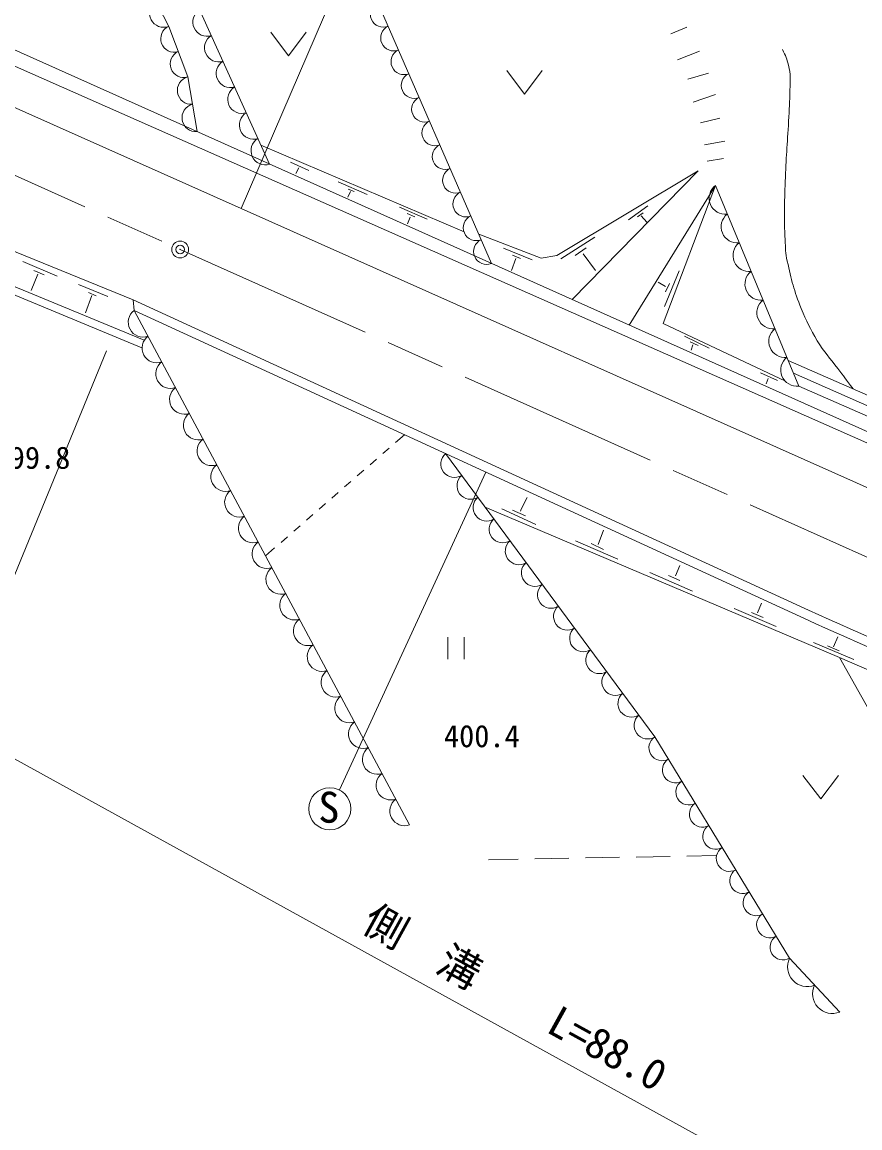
# Model space of a CAD drawing. Units: millimetres on the paper. Extents: x 40 to 680, y 20 to 380.
# Drawn here: x 358.9 to 408.6, y 244.2 to 309.7 of the extents above; entities that cross this region are included whole.
import ezdxf
from ezdxf.enums import TextEntityAlignment as Align

# ---------------------------------------------------------------- set-up
doc = ezdxf.new("R2010")
doc.units = ezdxf.units.MM
doc.header["$PDMODE"] = 32
doc.header["$PDSIZE"] = 0.5
doc.linetypes.add('CHAIN', pattern=[18.5, 12, -1.5, 3.5, -1.5])
for name, color, linetype, lineweight in [('M-BGD', 7, 'Continuous', 13), ('M-BMK', 2, 'CHAIN', 13), ('M-BMK-SRVR', 3, 'Continuous', 13), ('M-STR-HTXT', 7, 'Continuous', 13)]:
    doc.layers.add(name, color=color, linetype=linetype, lineweight=lineweight)
doc.styles.add('ＭＳ ゴシック', font='')
doc.styles.get('ＭＳ ゴシック').set_extended_font_data('MS Gothic')

msp = doc.modelspace()

# ---------------------------------------------------------------- linework, layer by layer
at = {"layer": 'M-BGD'}
for p, q in [((371.908, 298.705), (381.389, 320.666)), ((375.731, 320.743), (386.739, 295.454)), ((398.303, 309.442), (397.357, 309.047)), ((424.842, 278.402), (356.151, 309.143)), ((373.674, 309.153), (374.724, 307.753)), ((374.724, 307.753), (375.774, 309.153)), ((424.625, 277.889), (355.825, 308.328)), ((399.059, 308.037), (397.758, 307.524)), ((371.908, 298.705), (353.3, 306.992)), ((387.651, 306.89), (388.701, 305.49)), ((388.701, 305.49), (389.751, 306.89)), ((399.598, 306.722), (398.376, 306.367)), ((400.006, 305.46), (398.691, 305.013)), ((400.262, 304.053), (399.122, 303.79)), ((365.52, 293.299), (340.681, 303.393)), ((400.567, 302.705), (399.348, 302.477)), ((373.09, 302.463), (385.116, 297.319)), ((374.844, 301.455), (375.919, 300.96)), ((400.479, 301.662), (399.506, 301.504)), ((375.323, 301.112), (375.16, 300.781)), ((390.608, 295.928), (398.973, 300.934)), ((398.973, 300.934), (391.512, 293.318)), ((342.46, 300.202), (366.039, 290.452)), ((342.639, 300.634), (366.176, 290.902)), ((377.653, 300.296), (379.379, 299.533)), ((394.895, 291.804), (399.999, 300.071)), ((399.999, 300.071), (396.915, 291.895)), ((399.999, 300.071), (404.944, 288.19)), ((378.385, 299.716), (378.225, 299.378)), ((378.245, 299.861), (378.607, 299.709)), ((381.299, 298.776), (382.935, 298.074)), ((394.86, 298.036), (396.006, 298.865)), ((371.908, 298.705), (423.449, 275.723)), ((381.755, 298.402), (382.21, 298.209)), ((381.93, 298.197), (381.772, 297.8)), ((395.38, 298.205), (395.731, 298.456)), ((395.608, 298.281), (395.951, 297.895)), ((385.985, 297.188), (389.675, 295.757)), ((390.851, 295.72), (392.855, 297)), ((387.458, 296.351), (389.153, 295.662)), ((391.704, 295.919), (392.358, 296.374)), ((358.987, 295.563), (361.021, 294.702)), ((388.186, 295.736), (387.929, 295.027)), ((387.976, 295.934), (388.451, 295.751)), ((389.675, 295.757), (390.608, 295.928)), ((392.165, 296.012), (392.902, 295.042)), ((359.88, 294.807), (359.474, 293.841)), ((359.63, 295.037), (360.242, 294.78)), ((397.847, 295.022), (396.992, 292.895)), ((362.281, 294.211), (364.017, 293.486)), ((397.054, 294.078), (396.607, 294.35)), ((397.282, 294.271), (397.045, 293.762)), ((363.064, 293.556), (362.696, 292.516)), ((362.871, 293.738), (363.321, 293.539)), ((365.52, 293.299), (405.512, 274.907)), ((365.586, 292.667), (405.284, 274.41)), ((396.915, 291.895), (404.153, 288.484)), ((398.166, 291.136), (399.627, 290.44)), ((398.505, 290.808), (398.99, 290.592)), ((398.675, 290.627), (398.558, 290.312)), ((430.465, 278.181), (404.313, 289.706)), ((402.683, 288.974), (403.688, 288.524)), ((429.735, 277.882), (404.629, 288.946)), ((403.127, 288.641), (403.016, 288.326)), ((445.719, 270.221), (404.944, 288.19)), ((381.056, 284.843), (381.588, 285.307)), ((380.302, 284.185), (380.679, 284.514)), ((379.549, 283.528), (379.925, 283.856)), ((386.4, 283.094), (377.736, 264.269)), ((378.795, 282.87), (379.172, 283.199)), ((378.042, 282.212), (378.419, 282.541)), ((377.288, 281.555), (377.665, 281.884)), ((376.535, 280.897), (376.912, 281.226)), ((388.5, 280.893), (388.859, 281.586)), ((375.781, 280.24), (376.158, 280.569)), ((407.352, 272.106), (386.367, 281.018)), ((387.351, 280.911), (389.376, 279.99)), ((387.991, 280.841), (388.763, 280.499)), ((388.465, 280.779), (388.5, 280.893)), ((375.028, 279.582), (375.405, 279.911)), ((374.275, 278.925), (374.651, 279.254)), ((393.066, 278.807), (393.373, 279.649)), ((373.365, 278.131), (373.898, 278.596)), ((391.708, 279.026), (394.214, 277.931)), ((392.637, 278.851), (393.382, 278.509)), ((396.115, 277.132), (398.648, 276.036)), ((397.649, 276.948), (397.886, 277.553)), ((397.219, 276.965), (397.895, 276.658)), ((402.505, 274.748), (402.741, 275.317)), ((401.12, 275.002), (403.6, 273.933)), ((402.145, 274.765), (402.838, 274.467)), ((384.154, 273.311), (384.154, 272.011)), ((385.129, 272.011), (385.129, 273.311)), ((407.006, 272.744), (407.263, 273.34)), ((405.814, 272.995), (408.198, 271.978)), ((406.638, 272.802), (407.327, 272.498)), ((417.697, 267.585), (407.352, 272.106)), ((407.352, 272.106), (411.481, 264.747)), ((405.189, 265.123), (406.239, 263.723)), ((406.239, 263.723), (407.289, 265.123)), ((386.561, 260.12), (388.317, 260.153)), ((389.317, 260.172), (391.316, 260.21)), ((392.316, 260.229), (394.316, 260.267)), ((395.316, 260.286), (397.315, 260.324)), ((398.315, 260.343), (400.071, 260.376))]:
    msp.add_line(p, q, dxfattribs=at)
for points in [[(362.795, 324.22), (368.085, 313.526), (373.601, 301.334)], [(361.557, 321.291), (367.626, 309.498), (368.751, 306.5), (369.3, 303.259)], [(365.52, 293.299), (365.586, 292.667), (381.894, 262.195)], [(384.027, 284.186), (396.422, 267.405), (404.393, 254.289), (407.363, 251.101)]]:
    msp.add_lwpolyline(points, dxfattribs=at)
msp.add_circle((377.165, 263.143), 1.25, dxfattribs=at)
for centre, radius, start, end in [((367.321, 310.273), 0.833, 122.95864, 291.50497), ((380.333, 310.213), 0.766, 114.74408, 292.30368), ((369.892, 309.754), 0.841, 120.57519, 288.11061), ((367.956, 308.767), 0.802, 114.27857, 286.83352), ((380.944, 308.808), 0.766, 114.74408, 292.30368), ((370.581, 308.23), 0.841, 120.57519, 288.11061), ((368.518, 307.268), 0.802, 114.27857, 286.83352), ((381.556, 307.403), 0.766, 114.74408, 292.30368), ((371.271, 306.706), 0.841, 120.57519, 288.11061), ((382.167, 305.998), 0.766, 114.74408, 292.30368), ((368.962, 305.702), 0.825, 104.85088, 274.37812), ((371.96, 305.182), 0.841, 120.57519, 288.11061), ((382.779, 304.593), 0.766, 114.74408, 292.30368), ((369.237, 304.082), 0.825, 104.85088, 274.37812), ((372.65, 303.658), 0.841, 120.57519, 288.11061), ((383.39, 303.188), 0.766, 114.74408, 292.30368), ((373.339, 302.134), 0.841, 120.57519, 288.11061), ((384.002, 301.783), 0.766, 114.74408, 292.30368), ((384.614, 300.378), 0.766, 114.74408, 292.30368), ((400.586, 299.319), 0.953, 128.0135, 277.18195), ((385.225, 298.973), 0.766, 114.74408, 292.30368), ((385.837, 297.568), 0.766, 114.74408, 292.30368), ((401.293, 297.622), 0.953, 128.0135, 277.18195), ((386.448, 296.163), 0.766, 114.74408, 292.30368), ((401.999, 295.925), 0.953, 128.0135, 277.18195), ((402.705, 294.228), 0.953, 128.0135, 277.18195), ((403.412, 292.531), 0.953, 128.0135, 277.18195), ((366.102, 291.963), 0.873, 126.23677, 290.07358), ((404.118, 290.834), 0.953, 128.0135, 277.18195), ((366.917, 290.439), 0.873, 126.23677, 290.07358), ((367.733, 288.916), 0.873, 126.23677, 290.07358), ((404.825, 289.136), 0.953, 128.0135, 277.18195), ((368.548, 287.392), 0.873, 126.23677, 290.07358), ((369.363, 285.869), 0.873, 126.23677, 290.07358), ((370.179, 284.345), 0.873, 126.23677, 290.07358), ((384.548, 283.572), 0.804, 130.31538, 302.58417), ((370.994, 282.821), 0.873, 126.23677, 290.07358), ((385.501, 282.282), 0.804, 130.31538, 302.58417), ((371.81, 281.298), 0.873, 126.23677, 290.07358), ((386.454, 280.991), 0.804, 130.31538, 302.58417), ((372.625, 279.774), 0.873, 126.23677, 290.07358), ((387.408, 279.7), 0.804, 130.31538, 302.58417), ((373.44, 278.251), 0.873, 126.23677, 290.07358), ((388.361, 278.409), 0.804, 130.31538, 302.58417), ((374.256, 276.727), 0.873, 126.23677, 290.07358), ((389.315, 277.118), 0.804, 130.31538, 302.58417), ((375.071, 275.204), 0.873, 126.23677, 290.07358), ((390.268, 275.827), 0.804, 130.31538, 302.58417), ((391.222, 274.537), 0.804, 130.31538, 302.58417), ((696.107, 922.349), 709.667, 245.82777, 247.57897), ((375.887, 273.68), 0.873, 126.23677, 290.07358), ((392.175, 273.246), 0.804, 130.31538, 302.58417), ((689.335, 904.186), 690.871, 245.72289, 247.5364), ((376.702, 272.157), 0.873, 126.23677, 290.07358), ((393.128, 271.955), 0.804, 130.31538, 302.58417), ((377.517, 270.633), 0.873, 126.23677, 290.07358), ((394.082, 270.664), 0.804, 130.31538, 302.58417), ((395.035, 269.373), 0.804, 130.31538, 302.58417), ((378.333, 269.109), 0.873, 126.23677, 290.07358), ((395.989, 268.082), 0.804, 130.31538, 302.58417), ((379.148, 267.586), 0.873, 126.23677, 290.07358), ((396.835, 266.758), 0.768, 122.6014, 299.97561), ((379.964, 266.062), 0.873, 126.23677, 290.07358), ((397.632, 265.446), 0.768, 122.6014, 299.97561), ((380.779, 264.539), 0.873, 126.23677, 290.07358), ((398.429, 264.135), 0.768, 122.6014, 299.97561), ((381.594, 263.015), 0.873, 126.23677, 290.07358), ((399.227, 262.823), 0.768, 122.6014, 299.97561), ((400.024, 261.512), 0.768, 122.6014, 299.97561), ((400.821, 260.2), 0.768, 122.6014, 299.97561), ((401.618, 258.889), 0.768, 122.6014, 299.97561), ((402.415, 257.577), 0.768, 122.6014, 299.97561), ((403.212, 256.266), 0.768, 122.6014, 299.97561), ((404.009, 254.954), 0.768, 122.6014, 299.97561), ((405.44, 253.776), 1.166, 153.89196, 292.06531), ((406.925, 252.182), 1.166, 153.89196, 292.06531)]:
    msp.add_arc(centre, radius, start, end, dxfattribs=at)
msp.add_open_spline([(403.972, 308.134), (404.171, 307.738), (404.231, 307.581), (404.331, 307.205), (404.48, 306.646), (404.423, 306.306), (404.419, 305.728), (404.414, 305.002), (404.373, 304.597), (404.337, 303.873), (404.267, 302.481), (404.179, 301.703), (404.137, 300.31), (404.097, 298.959), (404.056, 298.2), (404.133, 296.851), (404.161, 296.356), (404.146, 296.072), (404.256, 295.589), (404.508, 294.475), (404.651, 293.842), (405.085, 292.786), (405.402, 292.014), (405.61, 291.59), (406.034, 290.871), (406.441, 290.182), (406.781, 289.87), (407.257, 289.227), (407.607, 288.754), (407.717, 288.605), (408.152, 288.014)], degree=3, knots=[0, 0, 0, 0, 1, 1, 1, 2, 2, 2, 3, 3, 3, 4, 4, 4, 5, 5, 5, 6, 6, 6, 7, 7, 7, 8, 8, 8, 9, 9, 9, 10, 10, 10, 10], dxfattribs=at)
at = {"layer": 'M-BMK'}
for p, q in [((351.697, 303.722), (368.302, 296.28)), ((368.302, 296.28), (422.777, 271.866))]:
    msp.add_line(p, q, dxfattribs=at)
at = {"layer": 'M-BMK-SRVR'}
msp.add_circle((368.302, 296.28), 0.5, dxfattribs=at)
msp.add_point((368.302, 296.28), dxfattribs=at)
at = {"layer": 'M-STR-HTXT'}
for p, q in [((363.947, 290.278), (354.666, 267.669)), ((354.845, 268.107), (434.804, 224.024))]:
    msp.add_line(p, q, dxfattribs=at)

# ---------------------------------------------------------------- texts
at = {"layer": 'M-BGD', "style": 'ＭＳ ゴシック'}
for s, height, p in [('399.8', 1.32, (357.311, 282.889)), ('400.4', 1.32, (383.925, 266.395)), ('S', 1.833, (376.486, 261.769))]:
    msp.add_text(s, height=height, dxfattribs=at).set_placement(p, align=Align.BOTTOM_LEFT)
at = {"layer": 'M-STR-HTXT', "style": 'ＭＳ ゴシック'}
msp.add_text('側\u3000溝\u3000\u3000L=88.0', height=1.833, rotation=331.131, dxfattribs=at).set_placement((378.689, 255.513), align=Align.BOTTOM_LEFT)

doc.saveas('drawing.dxf')
